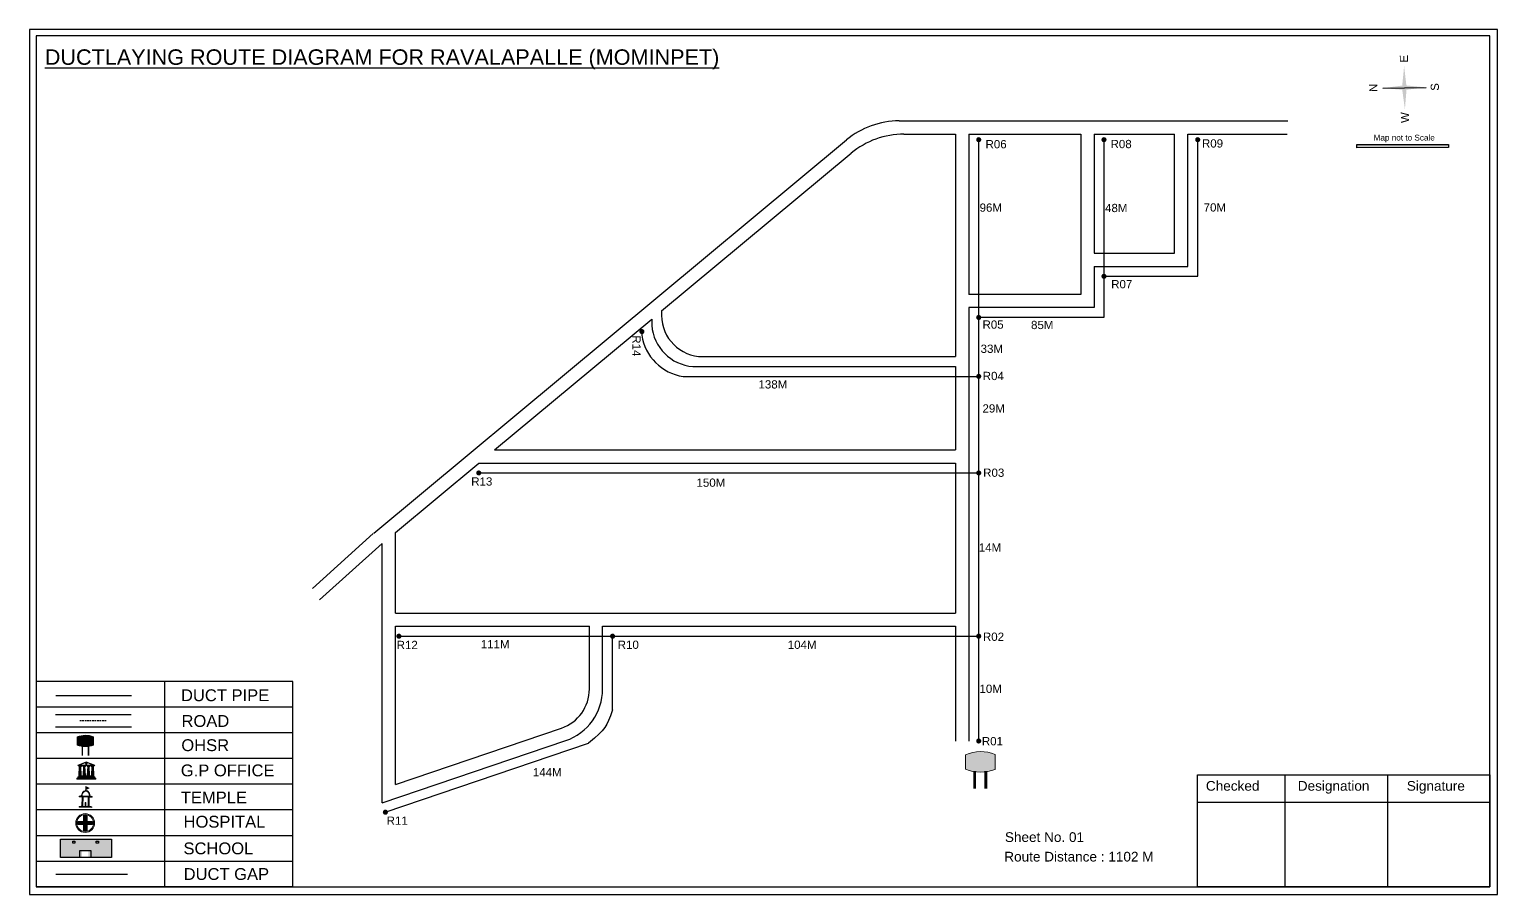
# Model space of a CAD drawing. Header units: inches. Extents: x 650 to 5493, y 229 to 773.
# Drawn here: x 2394 to 3284, y 249 to 773 of the extents above; entities that cross this region are included whole.
import ezdxf

# ---------------------------------------------------------------- set-up
doc = ezdxf.new("R2010")
doc.units = ezdxf.units.IN
doc.header["$MEASUREMENT"] = 0
doc.linetypes.add('DASHEDX2', pattern=[1.5, 1, -0.5])
for name, color, linetype in [('LANDMARK', 7, 'Continuous'), ('OHT', 7, 'Continuous'), ('pipe', 5, 'Continuous')]:
    doc.layers.add(name, color=color, linetype=linetype)
doc.styles.get("Standard").update_dxf_attribs({"font": 'arial.ttf'})

# ---------------------------------------------------------------- blocks, each defined once
blk = doc.blocks.new('OHT')
at = {"linetype": 'Continuous', "lineweight": 0, "true_color": 0x0ffffc}
blk.add_hatch(color=4, dxfattribs=at).paths.add_polyline_path([(0.012, 1), (0, 1, 0.101323), (-0.4, 0.916), (-0.4, 0.525, 0.194075), (0.399, 0.521), (0.399, 0.921, 0.097877)])
at = {"color": 4, "linetype": 'Continuous', "lineweight": 0, "true_color": 0x0ffffc, "flags": 128}
for points in [[(-0.4, 0.525), (-0.4, 0.916)], [(0.399, 0.521), (0.399, 0.921)]]:
    blk.add_lwpolyline(points, dxfattribs=at)
at = {"color": 4, "linetype": 'Continuous', "lineweight": 0, "true_color": 0x0ffffc, "const_width": 0.075, "flags": 128}
for points in [[(-0.15, 0), (-0.15, 0.475)], [(0.15, 0), (0.15, 0.473)]]:
    blk.add_lwpolyline(points, dxfattribs=at)
at = {"color": 4, "linetype": 'Continuous', "lineweight": 0, "true_color": 0x0ffffc}
for centre, radius, start, end in [((0.006, -0.019), 1.019, 67.3109, 113.4711), ((0.004, 1.513), 1.068, 247.7682, 291.7007)]:
    blk.add_arc(centre, radius, start, end, dxfattribs=at)
blk = doc.blocks.new('Government_Office')
at = {"linetype": 'Continuous', "lineweight": 0, "true_color": 0xff0000}
h = blk.add_hatch(color=1, dxfattribs=at)
h.paths.add_polyline_path([(0.44, 0.72), (0.45, 0.75), (0, 0.93), (-0.45, 0.75), (-0.44, 0.72)])
h.paths.add_polyline_path([(0.355, 0.75), (-0.355, 0.75), (0, 0.9)], flags=16)
h.paths.add_polyline_path([(0, 0.778, -1), (0, 0.872, -1)], flags=0)
h = blk.add_hatch(color=1, dxfattribs=at)
edge = h.paths.add_edge_path()
edge.add_arc((0, 0.825), 0.0467, 90, 270)
edge.add_arc((0, 0.825), 0.0467, 270, 450)
for points in [[(-0.5, 0.05), (0.5, 0.05), (0.5, 0), (-0.5, 0)], [(-0.45, 0.075), (-0.45, 0.12), (0.45, 0.12), (0.45, 0.075)], [(-0.4, 0.14), (-0.4, 0.18), (0.4, 0.18), (0.4, 0.14)]]:
    blk.add_hatch(color=1, dxfattribs=at).paths.add_polyline_path(points)
h = blk.add_hatch(color=1, dxfattribs=at)
edge = h.paths.add_edge_path()
edge.add_line((-0.27, 0.195), (-0.295, 0.675))
edge.add_line((-0.295, 0.675), (-0.29, 0.675))
edge.add_arc((-0.278, 0.688), 0.0176, 225.30401, 441.56588)
edge.add_line((-0.275, 0.705), (-0.395, 0.705))
edge.add_arc((-0.392, 0.688), 0.0176, 98.43412, 314.69599)
edge.add_line((-0.38, 0.675), (-0.375, 0.675))
edge.add_line((-0.375, 0.675), (-0.4, 0.195))
edge.add_line((-0.4, 0.195), (-0.27, 0.195))
h = blk.add_hatch(color=1, dxfattribs=at)
edge = h.paths.add_edge_path()
edge.add_line((-0.047, 0.195), (-0.072, 0.675))
edge.add_line((-0.072, 0.675), (-0.067, 0.675))
edge.add_arc((-0.054, 0.688), 0.0176, 225.30401, 441.56588)
edge.add_line((-0.052, 0.705), (-0.172, 0.705))
edge.add_arc((-0.169, 0.688), 0.0176, 98.43412, 314.69599)
edge.add_line((-0.157, 0.675), (-0.152, 0.675))
edge.add_line((-0.152, 0.675), (-0.177, 0.195))
edge.add_line((-0.177, 0.195), (-0.047, 0.195))
h = blk.add_hatch(color=1, dxfattribs=at)
edge = h.paths.add_edge_path()
edge.add_line((0.177, 0.195), (0.152, 0.675))
edge.add_line((0.152, 0.675), (0.157, 0.675))
edge.add_arc((0.169, 0.688), 0.0176, 225.30401, 441.56588)
edge.add_line((0.172, 0.705), (0.052, 0.705))
edge.add_arc((0.054, 0.688), 0.0176, 98.43412, 314.69599)
edge.add_line((0.067, 0.675), (0.072, 0.675))
edge.add_line((0.072, 0.675), (0.047, 0.195))
edge.add_line((0.047, 0.195), (0.177, 0.195))
h = blk.add_hatch(color=1, dxfattribs=at)
edge = h.paths.add_edge_path()
edge.add_line((0.4, 0.195), (0.375, 0.675))
edge.add_line((0.375, 0.675), (0.38, 0.675))
edge.add_arc((0.392, 0.688), 0.0176, 225.30401, 441.56588)
edge.add_line((0.395, 0.705), (0.275, 0.705))
edge.add_arc((0.278, 0.688), 0.0176, 98.43412, 314.69599)
edge.add_line((0.29, 0.675), (0.295, 0.675))
edge.add_line((0.295, 0.675), (0.27, 0.195))
edge.add_line((0.27, 0.195), (0.4, 0.195))
at = {"color": 1, "linetype": 'Continuous', "lineweight": 0, "true_color": 0xff0000, "flags": 128}
for points in [[(-0.45, 0.75), (-0.44, 0.72), (0.44, 0.72), (0.45, 0.75), (0, 0.93)], [(-0.355, 0.75), (0.355, 0.75), (0, 0.9)], [(-0.5, 0.05), (0.5, 0.05), (0.5, 0), (-0.5, 0)], [(-0.45, 0.075), (-0.45, 0.12), (0.45, 0.12), (0.45, 0.075)], [(-0.4, 0.14), (-0.4, 0.18), (0.4, 0.18), (0.4, 0.14)]]:
    blk.add_lwpolyline(points, close=True, dxfattribs=at)
for points in [[(0, 0.872, 1), (0, 0.778, 1)], [(-0.27, 0.195), (-0.295, 0.675), (-0.29, 0.675, 1.379694), (-0.275, 0.705), (-0.395, 0.705, 1.379694), (-0.38, 0.675), (-0.375, 0.675), (-0.4, 0.195)], [(-0.047, 0.195), (-0.072, 0.675), (-0.067, 0.675, 1.379694), (-0.052, 0.705), (-0.172, 0.705, 1.379694), (-0.157, 0.675), (-0.152, 0.675), (-0.177, 0.195)], [(0.177, 0.195), (0.152, 0.675), (0.157, 0.675, 1.379694), (0.172, 0.705), (0.052, 0.705, 1.379694), (0.067, 0.675), (0.072, 0.675), (0.047, 0.195)], [(0.4, 0.195), (0.375, 0.675), (0.38, 0.675, 1.379694), (0.395, 0.705), (0.275, 0.705, 1.379694), (0.29, 0.675), (0.295, 0.675), (0.27, 0.195)]]:
    blk.add_lwpolyline(points, format="xyb", close=True, dxfattribs=at)
blk = doc.blocks.new('Temple')
at = {"linetype": 'Continuous', "lineweight": 0, "true_color": 0xff0000}
h = blk.add_hatch(color=1, dxfattribs=at)
edge = h.paths.add_edge_path()
edge.add_line((0.175, 0.49), (0.225, 0.49))
edge.add_line((0.225, 0.49), (0.225, 0.497))
edge.add_line((0.225, 0.497), (0.307, 0.497))
edge.add_line((0.307, 0.497), (0.307, 0.533))
edge.add_line((0.307, 0.533), (0.257, 0.533))
edge.add_line((0.257, 0.533), (0.257, 0.54))
edge.add_line((0.257, 0.54), (0.2, 0.54))
edge.add_spline(control_points=[(0.2, 0.54), (0.2, 0.589), (0.19, 0.638), (0.142, 0.743), (0.092, 0.79), (0.027, 0.805), (0.02, 0.806), (0.012, 0.806)], knot_values=[4.712389, 4.712389, 4.712389, 4.712389, 5.278166, 5.278166, 6.117402, 6.117402, 6.223801, 6.223801, 6.223801, 6.223801], degree=3, periodic=0)
edge.add_line((0.012, 0.806), (0.012, 0.79))
edge.add_line((0.012, 0.79), (-0.012, 0.79))
edge.add_line((-0.012, 0.79), (-0.012, 0.806))
edge.add_spline(control_points=[(-0.012, 0.806), (-0.055, 0.802), (-0.096, 0.781), (-0.171, 0.699), (-0.197, 0.628), (-0.2, 0.55), (-0.2, 0.545), (-0.2, 0.54)], knot_values=[6.343965, 6.343965, 6.343965, 6.343965, 6.956638, 6.956638, 7.795874, 7.795874, 7.853982, 7.853982, 7.853982, 7.853982], degree=3, periodic=0)
edge.add_line((-0.2, 0.54), (-0.257, 0.54))
edge.add_line((-0.257, 0.54), (-0.257, 0.533))
edge.add_line((-0.257, 0.533), (-0.307, 0.533))
edge.add_line((-0.307, 0.533), (-0.307, 0.497))
edge.add_line((-0.307, 0.497), (-0.225, 0.497))
edge.add_line((-0.225, 0.497), (-0.225, 0.49))
edge.add_line((-0.225, 0.49), (-0.175, 0.49))
edge.add_line((-0.175, 0.49), (-0.175, 0.07))
edge.add_arc((-0.205, 0.07), 0.03, -90, 0, ccw=False)
edge.add_line((-0.205, 0.04), (-0.257, 0.04))
edge.add_line((-0.257, 0.04), (-0.257, 0.033))
edge.add_line((-0.257, 0.033), (-0.307, 0.033))
edge.add_line((-0.307, 0.033), (-0.307, 0))
edge.add_line((-0.307, 0), (0.307, 0))
edge.add_line((0.307, 0), (0.307, 0.033))
edge.add_line((0.307, 0.033), (0.257, 0.033))
edge.add_line((0.257, 0.033), (0.257, 0.04))
edge.add_line((0.257, 0.04), (0.205, 0.04))
edge.add_arc((0.205, 0.07), 0.03, 180, 270, ccw=False)
edge.add_line((0.175, 0.07), (0.175, 0.49))
h.paths.add_polyline_path([(0.125, 0.07, -0.414214), (0.095, 0.04), (0.05, 0.04), (0.05, 0.033), (-0.05, 0.033), (-0.05, 0.04), (-0.095, 0.04, -0.414214), (-0.125, 0.07), (-0.125, 0.497), (0.125, 0.497)], flags=16)
edge = h.paths.add_edge_path(flags=16)
edge.add_ellipse((0, 0.54), major_axis=(0, 0.242), ratio=0.722808, start_angle=270, end_angle=450, ccw=False)
edge.add_line((0.175, 0.54), (-0.175, 0.54))
h.paths.add_polyline_path([(0.012, 0.23), (0.012, 0.07), (-0.012, 0.07), (-0.012, 0.23)], flags=0)
h = blk.add_hatch(color=1, dxfattribs=at)
edge = h.paths.add_edge_path()
edge.add_line((0.012, 0.857), (0, 0.85))
edge.add_line((0, 0.85), (-0.003, 0.925))
edge.add_line((-0.003, 0.925), (-0.012, 0.925))
edge.add_line((-0.012, 0.925), (-0.012, 0.806))
edge.add_spline(control_points=[(-0.012, 0.806), (-0.004, 0.807), (0.004, 0.807), (0.012, 0.806)], knot_values=[6.223801, 6.223801, 6.223801, 6.223801, 6.343965, 6.343965, 6.343965, 6.343965], degree=3, periodic=0)
edge.add_line((0.012, 0.806), (0.012, 0.857))
h = blk.add_hatch(color=1, dxfattribs=at)
edge = h.paths.add_edge_path()
edge.add_line((0.012, 0.79), (0.012, 0.806))
edge.add_spline(control_points=[(0.012, 0.806), (0.004, 0.807), (-0.004, 0.807), (-0.012, 0.806)], knot_values=[6.223801, 6.223801, 6.223801, 6.223801, 6.343965, 6.343965, 6.343965, 6.343965], degree=3, periodic=0)
edge.add_line((-0.012, 0.806), (-0.012, 0.79))
edge.add_line((-0.012, 0.79), (0.012, 0.79))
at = {"linetype": 'Continuous', "lineweight": 0, "true_color": 0xe66000}
blk.add_hatch(color=32, dxfattribs=at).paths.add_polyline_path([(-0.006, 1), (0.147, 0.931), (0, 0.85)])
at = {"color": 1, "linetype": 'Continuous', "lineweight": 0, "true_color": 0xff0000, "flags": 128}
for points in [[(0.012, 0.925), (-0.012, 0.925), (-0.012, 0.79), (0.012, 0.79)], [(0.012, 0.23), (-0.012, 0.23), (-0.012, 0.07), (0.012, 0.07)]]:
    blk.add_lwpolyline(points, close=True, dxfattribs=at)
at = {"color": 32, "linetype": 'Continuous', "lineweight": 0, "true_color": 0xe66000, "flags": 128}
blk.add_lwpolyline([(-0.006, 1), (0.147, 0.931), (0, 0.85), (-0.006, 1)], dxfattribs=at)
at = {"color": 1, "linetype": 'Continuous', "lineweight": 0, "true_color": 0xff0000, "flags": 128}
blk.add_lwpolyline([(0.2, 0.54), (0.257, 0.54), (0.257, 0.533), (0.307, 0.533), (0.307, 0.497), (0.225, 0.497), (0.225, 0.49), (0.175, 0.49), (0.175, 0.07, 0.414214), (0.205, 0.04), (0.257, 0.04), (0.257, 0.033), (0.307, 0.033), (0.307, 0), (-0.307, 0), (-0.307, 0.033), (-0.257, 0.033), (-0.257, 0.04), (-0.205, 0.04, 0.414214), (-0.175, 0.07), (-0.175, 0.49), (-0.225, 0.49), (-0.225, 0.497), (-0.307, 0.497), (-0.307, 0.533), (-0.257, 0.533), (-0.257, 0.54), (-0.2, 0.54)], format="xyb", dxfattribs=at)
blk.add_lwpolyline([(-0.175, 0.54), (0.175, 0.54)], dxfattribs=at)
blk.add_lwpolyline([(0.125, 0.497), (0.125, 0.07, -0.414214), (0.095, 0.04), (0.05, 0.04), (0.05, 0.033), (-0.05, 0.033), (-0.05, 0.04), (-0.095, 0.04, -0.414214), (-0.125, 0.07), (-0.125, 0.497)], format="xyb", close=True, dxfattribs=at)
at = {"color": 1, "linetype": 'Continuous', "lineweight": 0, "true_color": 0xff0000}
blk.add_ellipse((0, 0.54), major_axis=(0, 0.242), ratio=0.722808, start_param=4.712389, end_param=7.853982, dxfattribs=at)
blk.add_open_spline([(0.2, 0.54), (0.2, 0.589), (0.19, 0.638), (0.142, 0.743), (0.092, 0.79), (-0.023, 0.816), (-0.085, 0.794), (-0.171, 0.699), (-0.197, 0.628), (-0.2, 0.55), (-0.2, 0.545), (-0.2, 0.54)], degree=3, knots=[4.712389, 4.712389, 4.712389, 4.712389, 5.278166, 5.278166, 6.117402, 6.117402, 6.956638, 6.956638, 7.795874, 7.795874, 7.853982, 7.853982, 7.853982, 7.853982], dxfattribs=at)
blk = doc.blocks.new('*U5')
at = {"color": 0, "linetype": 'DASHEDX2', "transparency": 16777216}
blk.add_line((-8.22, 0), (8.01, 0), dxfattribs=at)
blk = doc.blocks.new('Hospital')
at = {"linetype": 'Continuous', "lineweight": 0, "true_color": 0x000000}
h = blk.add_hatch(color=18, dxfattribs=at)
h.paths.add_polyline_path([(-0.5, 0, 1), (0.5, 0, 1)])
h.paths.add_polyline_path([(0.446, 0, -1), (-0.446, 0, -1)], flags=16)
at = {"linetype": 'Continuous', "true_color": 0xff0000}
blk.add_hatch(color=1, dxfattribs=at).paths.add_polyline_path([(-0.394, 0.08), (-0.08, 0.08), (-0.08, 0.394), (0.08, 0.394), (0.08, 0.08), (0.394, 0.08), (0.394, -0.08), (0.08, -0.08), (0.08, -0.394), (-0.08, -0.394), (-0.08, -0.08), (-0.394, -0.08)])
at = {"color": 1, "linetype": 'Continuous', "true_color": 0xff0000, "flags": 128}
blk.add_lwpolyline([(-0.394, 0.08), (-0.08, 0.08), (-0.08, 0.394), (0.08, 0.394), (0.08, 0.08), (0.394, 0.08), (0.394, -0.08), (0.08, -0.08), (0.08, -0.394), (-0.08, -0.394), (-0.08, -0.08), (-0.394, -0.08)], close=True, dxfattribs=at)
at = {"color": 18, "linetype": 'Continuous', "lineweight": 0, "true_color": 0x000000}
for radius in [0.5, 0.446]:
    blk.add_circle((0, 0), radius, dxfattribs=at)

msp = doc.modelspace()

# ---------------------------------------------------------------- hatches: boundary and pattern name
at = {"ltscale": 0.5}
h = msp.add_hatch(color=5, dxfattribs=at)
h.dxf.hatch_style = 1
h.paths.add_polyline_path([(2971.29, 706.15, 1), (2968.18, 706.15, 1)])
h = msp.add_hatch(color=5, dxfattribs=at)
h.dxf.hatch_style = 1
h.paths.add_polyline_path([(3047.23, 706.15, 1), (3044.11, 706.15, 1)])
h = msp.add_hatch(color=5, dxfattribs=at)
h.dxf.hatch_style = 1
h.paths.add_polyline_path([(3104.07, 706.15, 1), (3100.95, 706.15, 1)])
at = {"true_color": 0x0093dd}
h = msp.add_hatch(color=142, dxfattribs=at)
h.dxf.hatch_style = 1
h.paths.add_polyline_path([(3198.96, 703.15), (3198.96, 701.31), (3254.47, 701.43), (3254.47, 703.28)])
at = {"ltscale": 0.5}
h = msp.add_hatch(color=5, dxfattribs=at)
h.dxf.hatch_style = 1
h.paths.add_polyline_path([(3047.23, 623.35, 1), (3044.11, 623.35, 1)])
h = msp.add_hatch(color=5, dxfattribs=at)
h.dxf.hatch_style = 1
h.paths.add_polyline_path([(2971.29, 598.4, 1), (2968.18, 598.4, 1)])
h = msp.add_hatch(color=5, dxfattribs=at)
h.dxf.hatch_style = 1
h.paths.add_polyline_path([(2767.08, 589.84, 1), (2763.97, 589.84, 1)])
h = msp.add_hatch(color=5, dxfattribs=at)
h.dxf.hatch_style = 1
h.paths.add_polyline_path([(2971.29, 562.66, 1), (2968.18, 562.66, 1)])
h = msp.add_hatch(color=5, dxfattribs=at)
h.dxf.hatch_style = 1
h.paths.add_polyline_path([(2668.19, 504.15, 1), (2665.08, 504.15, 1)])
h = msp.add_hatch(color=5, dxfattribs=at)
h.dxf.hatch_style = 1
h.paths.add_polyline_path([(2971.29, 504.15, 1), (2968.18, 504.15, 1)])
h = msp.add_hatch(color=5, dxfattribs=at)
h.dxf.hatch_style = 1
h.paths.add_polyline_path([(2619.78, 405.19, 1), (2616.66, 405.19, 1)])
h = msp.add_hatch(color=5, dxfattribs=at)
h.dxf.hatch_style = 1
h.paths.add_polyline_path([(2749.32, 405.19, 1), (2746.2, 405.19, 1)])
h = msp.add_hatch(color=5, dxfattribs=at)
h.dxf.hatch_style = 1
h.paths.add_polyline_path([(2971.29, 405.19, 1), (2968.18, 405.19, 1)])
h = msp.add_hatch(color=5, dxfattribs=at)
h.dxf.hatch_style = 1
h.paths.add_polyline_path([(2971.29, 341.66, 1), (2968.18, 341.66, 1)])
h = msp.add_hatch(color=5, dxfattribs=at)
h.dxf.hatch_style = 1
h.paths.add_polyline_path([(2611.58, 298.49, 1), (2608.46, 298.49, 1)])
at = {"true_color": 0xc8c92d}
h = msp.add_hatch(color=52, dxfattribs=at)
h.dxf.hatch_style = 1
h.paths.add_polyline_path([(2419.15, 282.22), (2412.98, 282.22), (2412.98, 271.13), (2419.15, 271.13)])
h.paths.add_polyline_path([(2443.99, 282.22), (2437.83, 282.22), (2437.83, 271.13), (2443.99, 271.13)])
at = {"true_color": 0x293189}
h = msp.add_hatch(color=177, dxfattribs=at)
h.dxf.hatch_style = 1
h.paths.add_polyline_path([(2437.83, 282.22), (2419.15, 282.22), (2419.15, 271.13), (2426.16, 271.13), (2426.16, 274.76), (2430.01, 274.76), (2430.01, 271.13), (2437.83, 271.13)])
h.paths.add_polyline_path([(2421.81, 279.75), (2420.44, 279.75), (2420.44, 281.01), (2421.81, 281.01)], flags=16)
h.paths.add_polyline_path([(2434.69, 279.75), (2434.69, 281.01), (2436.06, 281.01), (2436.06, 279.75)], flags=16)

# ---------------------------------------------------------------- linework, layer by layer
for p, q in [((3214.73, 737.4), (3241.02, 737.86)), ((2921.52, 717.54), (3157.16, 717.54)), ((2602.94, 467.62), (2889.55, 705.98)), ((2924.41, 709.54), (2955.7, 709.54)), ((2955.7, 709.54), (2955.7, 574.66)), ((2963.7, 709.54), (3031.64, 709.54)), ((2963.7, 709.54), (2963.7, 612.4)), ((3031.64, 709.54), (3031.64, 612.4)), ((3039.64, 709.54), (3088.48, 709.54)), ((3039.64, 709.54), (3039.64, 637.35)), ((3088.48, 637.35), (3088.48, 709.54)), ((3096.48, 709.54), (3099.96, 709.54)), ((3096.48, 709.54), (3156.8, 709.54)), ((3096.48, 629.35), (3096.48, 709.54)), ((2777.49, 602.38), (2892.44, 697.98)), ((3039.64, 637.35), (3088.48, 637.35)), ((3039.64, 629.35), (3039.64, 604.4)), ((3039.64, 629.35), (3096.48, 629.35)), ((3031.64, 612.4), (2963.7, 612.4)), ((2676.22, 518.15), (2771.49, 597.39)), ((2771.49, 597.39), (2771.49, 593.66)), ((2777.49, 602.38), (2777.49, 599.66)), ((2963.7, 604.4), (2963.7, 341.66)), ((3039.64, 604.4), (2963.7, 604.4)), ((2802.49, 574.66), (2955.7, 574.66)), ((2796.49, 568.66), (2955.7, 568.66)), ((2955.7, 568.66), (2955.7, 518.15)), ((2676.22, 518.15), (2955.7, 518.15)), ((2616.06, 468.12), (2666.6, 510.15)), ((2666.6, 510.15), (2955.7, 510.15)), ((2955.7, 510.15), (2955.7, 419.19)), ((2565.77, 434.19), (2602.71, 467.41)), ((2616.06, 419.19), (2616.06, 468.12)), ((2570.03, 427.26), (2608.06, 461.46)), ((2608.06, 304.17), (2608.06, 461.46)), ((2616.06, 419.19), (2955.7, 419.19)), ((2616.06, 315.34), (2616.06, 411.19)), ((2616.06, 411.19), (2733.72, 411.19)), ((2733.72, 373.18), (2733.72, 411.19)), ((2741.72, 411.19), (2955.7, 411.19)), ((2741.72, 373.18), (2741.72, 411.19)), ((2955.7, 411.19), (2955.7, 341.66)), ((2398.3, 377.66), (2398.3, 253.23)), ((2476.07, 377.66), (2476.07, 253.23)), ((2553.83, 362.1), (2398.3, 362.1)), ((2409.96, 357.81), (2455.84, 357.81)), ((2409.96, 350.29), (2456.08, 350.29)), ((2616.06, 315.34), (2716.76, 349.51)), ((2553.83, 346.55), (2398.3, 346.55)), ((2608.06, 304.17), (2719.33, 341.93)), ((2553.83, 331), (2398.3, 331)), ((2553.83, 315.44), (2398.3, 315.44)), ((2553.83, 299.89), (2398.3, 299.89)), ((2398.3, 284.34), (2553.83, 284.34)), ((2398.3, 268.79), (2553.83, 268.79)), ((2553.83, 253.23), (2398.3, 253.23))]:
    msp.add_line(p, q)
at = {"color": 1}
msp.add_line((3214.73, 737.4), (3227.89, 737.63), dxfattribs=at)
at = {"color": 242, "true_color": 0xcd2027}
for p, q in [((3155.36, 321.08), (3155.36, 253.19)), ((3217.56, 321.08), (3217.56, 253.19)), ((3102.4, 304.63), (3279.62, 304.63))]:
    msp.add_line(p, q, dxfattribs=at)
for points in [[(2394.18, 773.03), (2394.18, 248.54), (3284.33, 248.54), (3284.33, 773.03)], [(2398.3, 769.02), (2398.3, 253.25), (3279.62, 253.25), (3279.62, 769.02)], [(2444.06, 282.22), (2444.06, 271.13), (2412.98, 271.13), (2412.98, 282.22)], [(2421.81, 281.01), (2421.81, 279.75), (2420.44, 279.75), (2420.44, 281.01)], [(2434.69, 279.75), (2434.69, 281.01), (2436.06, 281.01), (2436.06, 279.75)]]:
    msp.add_lwpolyline(points, close=True)
at = {"color": 142, "true_color": 0x0093dd}
msp.add_lwpolyline([(3254.47, 701.43), (3198.96, 701.31), (3198.96, 703.15), (3254.47, 703.28), (3254.47, 701.43)], dxfattribs=at)
for points in [[(2553.83, 253.23), (2553.83, 377.66), (2398.3, 377.66)], [(2424.83, 271.13), (2424.83, 275.23), (2431.35, 275.23), (2431.35, 271.13)]]:
    msp.add_lwpolyline(points)
at = {"color": 5}
msp.add_lwpolyline([(2747.73, 360.53), (2746.45, 356.91), (2745.36, 354.07), (2744.29, 351.78), (2743.06, 349.81), (2741.51, 347.91), (2739.47, 345.85), (2736.77, 343.4), (2733.24, 340.31)], dxfattribs=at)
at = {"color": 242, "true_color": 0xcd2027}
msp.add_lwpolyline([(3279.62, 253.19), (3102.4, 253.19), (3102.4, 321.08), (3279.62, 321.08)], close=True, dxfattribs=at)
for centre, radius, start, end in [((2921.52, 667.54), 50, 90, 129.74963), ((2924.41, 659.54), 50, 90, 129.74963), ((2802.49, 599.66), 25, 180, 270), ((2798.53, 595.69), 27.11, 184.30759, 265.69241), ((2708.72, 373.18), 25, 288.74357, 0), ((2708.72, 373.18), 33, 288.74357, 0)]:
    msp.add_arc(centre, radius, start, end)
for points in [[(3229.17, 737.66), (3226.35, 737.61), (3227.64, 750.77)], [(3227.91, 736.33), (3227.86, 739.15), (3241.02, 737.86)], [(3229.18, 737.66), (3226.35, 737.61), (3228.11, 724.48)]]:
    msp.add_solid(points)
at = {"color": 1}
msp.add_solid([(3227.91, 736.33), (3227.86, 739.15), (3214.73, 737.4)], dxfattribs=at)
at = {"layer": 'OHT', "color": 5}
msp.add_line((2410.13, 369.19), (2456.01, 369.19), dxfattribs=at)
at = {"layer": 'OHT', "color": 1}
msp.add_line((2410.13, 261), (2453.72, 261), dxfattribs=at)
at = {"layer": 'pipe'}
for p, q in [((2969.7, 706.45), (2969.7, 612.4)), ((3045.64, 705.97), (3045.64, 637.35)), ((3102.48, 623.35), (3102.48, 706.02)), ((3045.64, 637.35), (3045.64, 598.4)), ((3045.64, 623.35), (3102.48, 623.35)), ((2969.7, 612.4), (2969.7, 341.66)), ((3045.64, 598.4), (2969.7, 598.4)), ((2765.49, 590.03), (2765.49, 587.66)), ((2790.49, 562.66), (2969.7, 562.66)), ((2666.6, 504.15), (2969.7, 504.15)), ((2617.62, 405.19), (2733.72, 405.19)), ((2733.72, 405.19), (2969.7, 405.19)), ((2747.72, 360.53), (2747.72, 405.19)), ((2609.99, 298.49), (2733.23, 340.31))]:
    msp.add_line(p, q, dxfattribs=at)
msp.add_arc((2794.78, 591.94), 29.6, 188.32829, 261.67171, dxfattribs=at)

# ---------------------------------------------------------------- block references
at = {"linetype": 'DASHEDX2'}
msp.add_blockref('*U5', (2432.96, 354.05), dxfattribs=at)
at = {"layer": 'LANDMARK'}
for name, p, xscale, yscale, zscale in [('Government_Office', (2428.72, 318.59), 11.32114773247135, 11.32114773247135, 11.32114773247135), ('Hospital', (2428.03, 291.93), 11.41772014427468, 11.41772014427468, 11.41772014427468)]:
    msp.add_blockref(name, p, dxfattribs=dict(at, xscale=xscale, yscale=yscale, zscale=zscale))
at = {"layer": 'LANDMARK', "xscale": 12.62452535729322, "yscale": 12.62452535729322, "zscale": 12.62452535729322, "rotation": 358.3713438591284}
msp.add_blockref('Temple', (2428.15, 301.46), dxfattribs=at)
at = {"layer": 'OHT'}
for p, xscale, yscale, zscale in [((2428.13, 332.69), 12.45189723782068, 12.45189723782068, 12.45189723782068), ((2970.69, 312.81), 22.41341502807723, 22.41341502807723, 22.41341502807723)]:
    msp.add_blockref('OHT', p, dxfattribs=dict(at, xscale=xscale, yscale=yscale, zscale=zscale))

# ---------------------------------------------------------------- texts
at = {"color": 242, "true_color": 0xcd2027}
msp.add_text('%%UDUCTLAYING ROUTE DIAGRAM FOR RAVALAPALLE (MOMINPET)', height=9.375, dxfattribs=at).set_placement((2403.55, 751.55))
for s, height, rotation, p in [('E', 4.95, 91.00631, (3230.05, 752.94)), ('N', 4.95, 91.00631, (3211.46, 735.1)), ('S', 4.95, 91.00631, (3248.75, 735.84)), ('W', 4.95, 91.00631, (3230.69, 716.35)), ('R14', 5, 270, (2759.78, 587.59))]:
    msp.add_text(s, height=height, rotation=rotation).set_placement(p)
for s, height, p in [('R06', 5, (2973.86, 700.94)), ('R08', 5, (3049.66, 701.03)), ('R09', 5, (3105.07, 701.39)), ('Map not to Scale', 3.5424, (3209.13, 705.65)), ('70M', 5, (3106.08, 662.61)), ('96M', 5, (2970.26, 662.5)), ('48M', 5, (3046.31, 662.27)), ('R07', 5, (3050.04, 616.08)), ('R05', 5, (2972.04, 591.6)), ('85M', 5, (3001.44, 591.35)), ('33M', 5, (2970.88, 576.92)), ('R04', 5, (2972.16, 560.45)), ('138M', 5, (2836.21, 555.34)), ('29M', 5, (2972.01, 540.75)), ('R13', 5, (2662.06, 496.48)), ('150M', 5, (2798.63, 495.77)), ('R03', 5, (2972.44, 501.8)), ('14M', 5, (2969.77, 456.44)), ('R12', 5, (2616.85, 397.39)), ('111M', 5, (2667.84, 397.83)), ('R10', 5, (2750.86, 397.51)), ('104M', 5, (2853.94, 397.5)), ('R02', 5, (2972.28, 402.37)), ('10M', 5, (2970.2, 370.84)), ('DUCT PIPE', 7.178, (2486.11, 365.81)), ('ROAD ', 7.178, (2486.42, 350.2)), ('OHSR', 7.178, (2486.32, 335.54)), ('R01', 5, (2971.64, 339.05)), ('G.P OFFICE', 7.178, (2486, 320.24)), ('144M', 5, (2699.42, 320.21)), ('Checked', 5.886, (3107.47, 311.53)), ('Designation', 5.886, (3163.17, 311.53)), ('Signature', 5.886, (3229.27, 311.53)), ('TEMPLE', 7.178, (2485.99, 303.83)), ('HOSPITAL', 7.178, (2487.67, 289.15)), ('R11', 5, (2610.77, 290.88)), ('Sheet No. 01', 5.886, (2985.6, 280.47)), ('SCHOOL', 7.178, (2487.61, 272.98)), ('Route Distance : 1102 M', 5.886, (2985.23, 268.6)), ('DUCT GAP', 7.178, (2487.71, 257.43))]:
    msp.add_text(s, height=height).set_placement(p)

doc.saveas('drawing.dxf')
